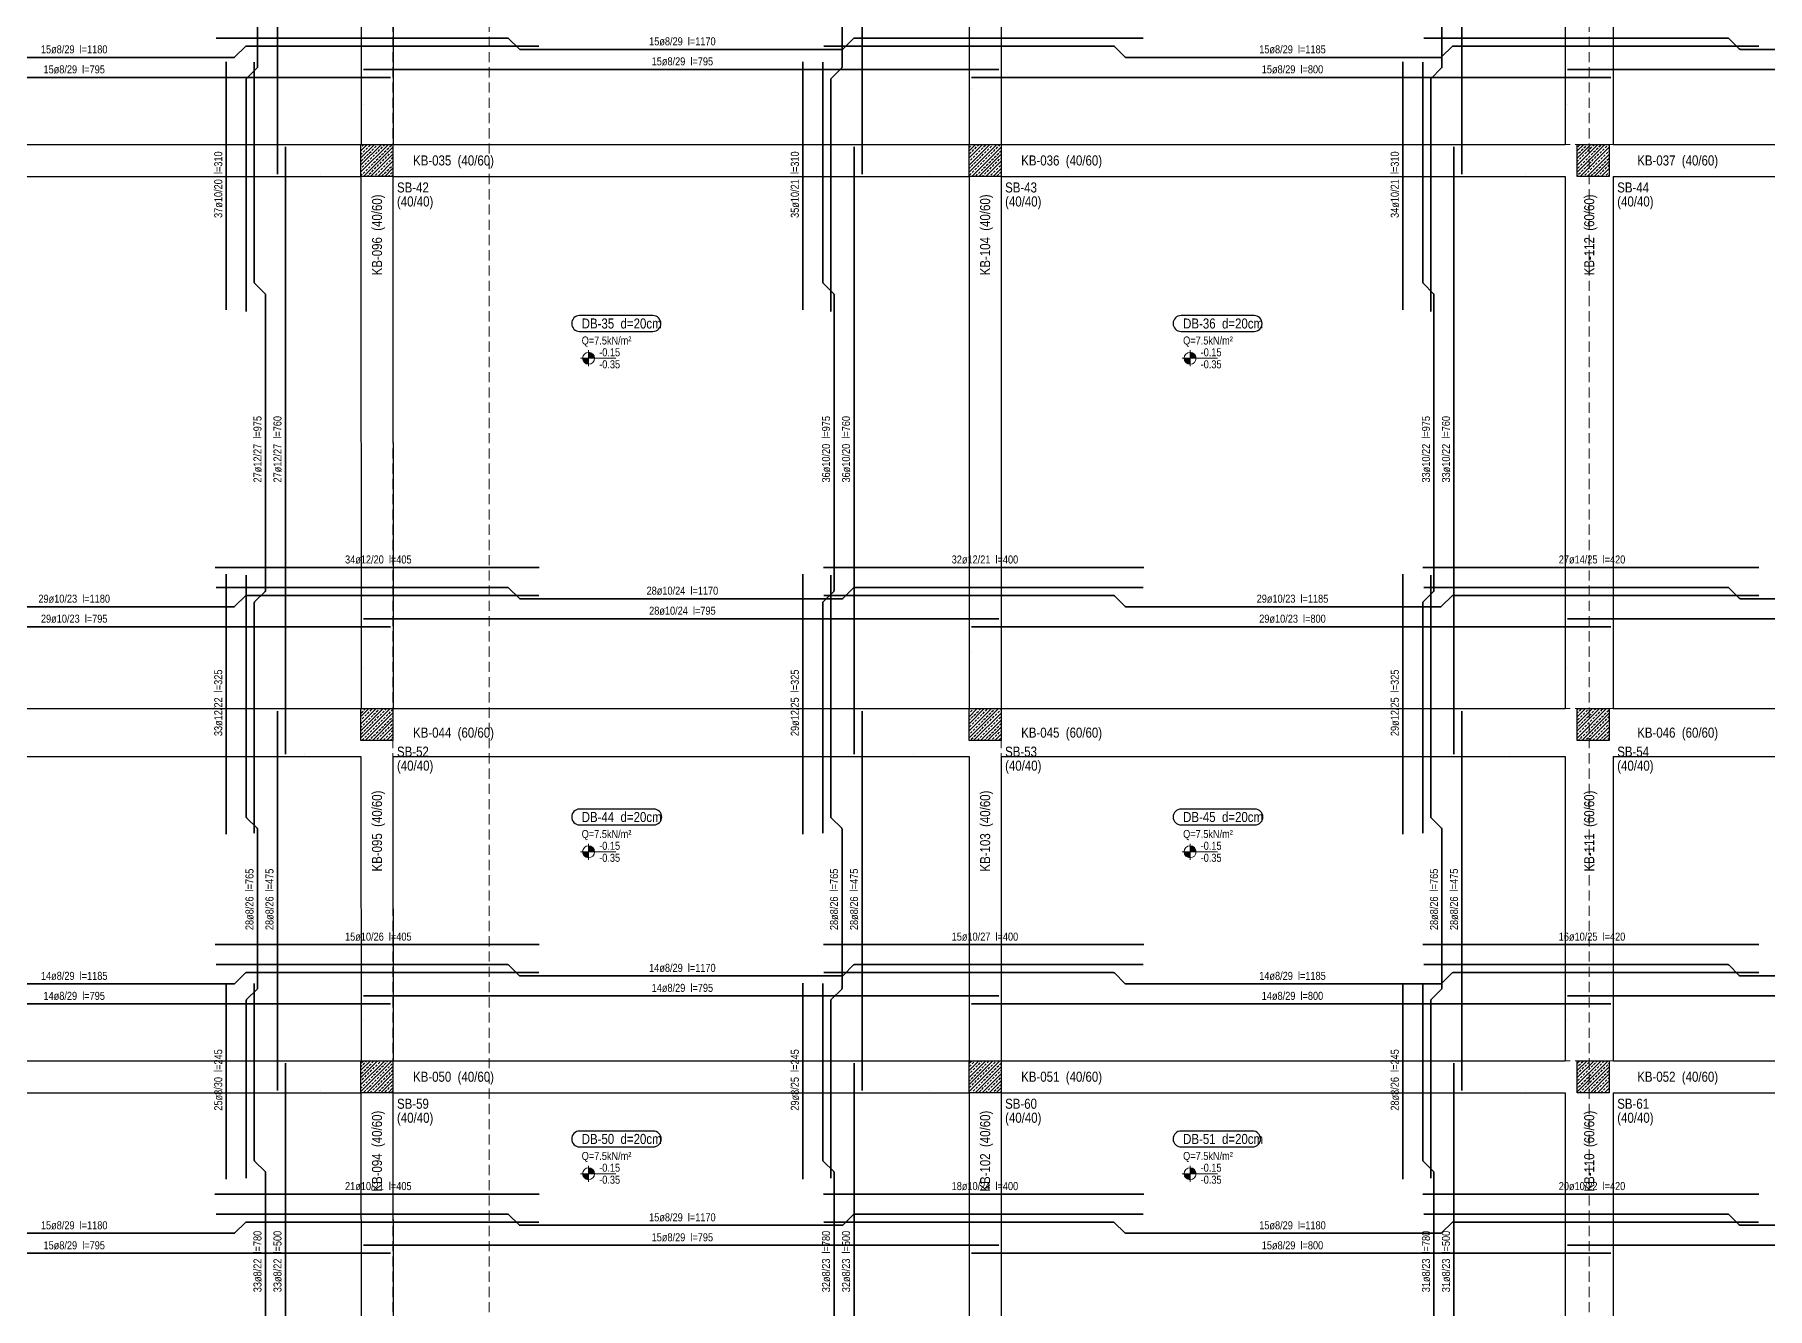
# Model space of a CAD drawing. Header units: millimetres. Extents: x 2275 to 9269, y 491 to 7321.
# Drawn here: x 4992 to 7158, y 2327 to 3919 of the extents above; entities that cross this region are included whole.
import ezdxf
from ezdxf.enums import TextEntityAlignment as Align

# ---------------------------------------------------------------- set-up
doc = ezdxf.new("R2010")
doc.units = ezdxf.units.MM
doc.linetypes.add('DASHED', pattern=[19.05, 12.7, -6.35])
for name, color, linetype, lineweight in [('AKS CIZGISI (BEYKENT)', 252, 'DASHED', 20), ('DONATI (BEYKENT)', 4, 'Continuous', 35), ('DONATI YAZISI (BEYKENT)', 3, 'Continuous', 20), ('DOSEME ISMI (BEYKENT)', 9, 'Continuous', 20), ('DOSEME PAFTA (BEYKENT)', 3, 'Continuous', 20), ('KIRIS (BEYKENT)', 2, 'Continuous', 30), ('KIRIS ISMI (BEYKENT)', 40, 'Continuous', 20), ('KOLON (BEYKENT)', 3, 'Continuous', 30), ('KOLON ISMI (BEYKENT)', 91, 'Continuous', 20), ('KOT CIZGI (BEYKENT)', 120, 'Continuous', 20), ('KOT YAZI (BEYKENT)', 7, 'Continuous', 20), ('LGP_SLAB', 6, 'Continuous', 30), ('TARAMA (BEYKENT)', 252, 'Continuous', 25), ('YAZI (BEYKENT)', 140, 'Continuous', 20)]:
    doc.layers.add(name, color=color, linetype=linetype, lineweight=lineweight)
doc.styles.add('DONATI YAZISI (BEYKENT)', font='')
doc.styles.add('KOT (BEYKENT)', font='')
doc.styles.add('stastyle', font='RomanSTA.ttf')
doc.styles.add('YAZI (BEYKENT)', font='')
doc.styles.get('DONATI YAZISI (BEYKENT)').set_extended_font_data('Bahnschrift Light Condensed')
doc.styles.get('KOT (BEYKENT)').set_extended_font_data('Bahnschrift Light Condensed')
doc.styles.get('YAZI (BEYKENT)').set_extended_font_data('Bahnschrift Light Condensed')
pattern_1 = [(45, (979.0016, 2596.1246), (-4.4194174, 4.4194174), []), (45, (983.421, 2596.1246), (-4.4194174, 4.4194174), [3.125, -1.5625])]

msp = doc.modelspace()

# ---------------------------------------------------------------- hatches: boundary and pattern name
at = {"layer": 'KOT CIZGI (BEYKENT)'}
h = msp.add_hatch(color=256, dxfattribs=at)
h.dxf.hatch_style = 1
h.paths.add_polyline_path([(5684.79, 3514.21), (5677.29, 3514.21, 0.4142136), (5684.79, 3506.71)])
h = msp.add_hatch(color=256, dxfattribs=at)
h.dxf.hatch_style = 1
h.paths.add_polyline_path([(5684.79, 3521.71), (5684.79, 3514.21), (5692.29, 3514.21, 0.4142136)])
h = msp.add_hatch(color=256, dxfattribs=at)
h.dxf.hatch_style = 1
h.paths.add_polyline_path([(6436.46, 3514.21), (6428.96, 3514.21, 0.4142136), (6436.46, 3506.71)])
h = msp.add_hatch(color=256, dxfattribs=at)
h.dxf.hatch_style = 1
h.paths.add_polyline_path([(6436.46, 3521.71), (6436.46, 3514.21), (6443.96, 3514.21, 0.4142136)])
h = msp.add_hatch(color=256, dxfattribs=at)
h.dxf.hatch_style = 1
h.paths.add_polyline_path([(5684.79, 2905.04), (5684.79, 2897.54), (5692.29, 2897.54, 0.4142136)])
h = msp.add_hatch(color=256, dxfattribs=at)
h.dxf.hatch_style = 1
h.paths.add_polyline_path([(6436.46, 2905.04), (6436.46, 2897.54), (6443.96, 2897.54, 0.4142136)])
h = msp.add_hatch(color=256, dxfattribs=at)
h.dxf.hatch_style = 1
h.paths.add_polyline_path([(5684.79, 2897.54), (5677.29, 2897.54, 0.4142136), (5684.79, 2890.04)])
h = msp.add_hatch(color=256, dxfattribs=at)
h.dxf.hatch_style = 1
h.paths.add_polyline_path([(6436.46, 2897.54), (6428.96, 2897.54, 0.4142136), (6436.46, 2890.04)])
h = msp.add_hatch(color=256, dxfattribs=at)
h.dxf.hatch_style = 1
h.paths.add_polyline_path([(5684.79, 2495.22), (5677.29, 2495.22, 0.4142136), (5684.79, 2487.72)])
h = msp.add_hatch(color=256, dxfattribs=at)
h.dxf.hatch_style = 1
h.paths.add_polyline_path([(5684.79, 2502.72), (5684.79, 2495.22), (5692.29, 2495.22, 0.4142136)])
h = msp.add_hatch(color=256, dxfattribs=at)
h.dxf.hatch_style = 1
h.paths.add_polyline_path([(6436.46, 2495.22), (6428.96, 2495.22, 0.4142136), (6436.46, 2487.72)])
h = msp.add_hatch(color=256, dxfattribs=at)
h.dxf.hatch_style = 1
h.paths.add_polyline_path([(6436.46, 2502.72), (6436.46, 2495.22), (6443.96, 2495.22, 0.4142136)])
at = {"layer": 'TARAMA (BEYKENT)'}
h = msp.add_hatch(dxfattribs=at)
h.set_pattern_fill('ANSI33', color=256, style=0, pattern_type=0)
h.set_pattern_definition(pattern_1)
h.paths.add_polyline_path([(5400.26, 3781.42), (5440.26, 3781.42), (5440.26, 3741.42), (5400.26, 3741.42)], flags=0)
h = msp.add_hatch(dxfattribs=at)
h.set_pattern_fill('ANSI33', color=256, style=0, pattern_type=0)
h.set_pattern_definition(pattern_1)
h.paths.add_polyline_path([(6160.26, 3781.42), (6200.26, 3781.42), (6200.26, 3741.42), (6160.26, 3741.42)], flags=0)
h = msp.add_hatch(dxfattribs=at)
h.set_pattern_fill('ANSI33', color=256, style=0, pattern_type=0)
h.set_pattern_definition(pattern_1)
h.paths.add_polyline_path([(6920.26, 3781.42), (6960.26, 3781.42), (6960.26, 3741.42), (6920.26, 3741.42)], flags=0)
h = msp.add_hatch(dxfattribs=at)
h.set_pattern_fill('ANSI33', color=256, style=0, pattern_type=0)
h.set_pattern_definition(pattern_1)
h.paths.add_polyline_path([(5400.26, 3076.42), (5440.26, 3076.42), (5440.26, 3036.42), (5400.26, 3036.42)], flags=0)
h = msp.add_hatch(dxfattribs=at)
h.set_pattern_fill('ANSI33', color=256, style=0, pattern_type=0)
h.set_pattern_definition(pattern_1)
h.paths.add_polyline_path([(6160.26, 3076.42), (6200.26, 3076.42), (6200.26, 3036.42), (6160.26, 3036.42)], flags=0)
h = msp.add_hatch(dxfattribs=at)
h.set_pattern_fill('ANSI33', color=256, style=0, pattern_type=0)
h.set_pattern_definition(pattern_1)
h.paths.add_polyline_path([(6920.26, 3076.42), (6960.26, 3076.42), (6960.26, 3036.42), (6920.26, 3036.42)], flags=0)
h = msp.add_hatch(dxfattribs=at)
h.set_pattern_fill('ANSI33', color=256, style=0, pattern_type=0)
h.set_pattern_definition(pattern_1)
h.paths.add_polyline_path([(5400.26, 2636.42), (5440.26, 2636.42), (5440.26, 2596.42), (5400.26, 2596.42)], flags=0)
h = msp.add_hatch(dxfattribs=at)
h.set_pattern_fill('ANSI33', color=256, style=0, pattern_type=0)
h.set_pattern_definition(pattern_1)
h.paths.add_polyline_path([(6160.26, 2636.42), (6200.26, 2636.42), (6200.26, 2596.42), (6160.26, 2596.42)], flags=0)
h = msp.add_hatch(dxfattribs=at)
h.set_pattern_fill('ANSI33', color=256, style=0, pattern_type=0)
h.set_pattern_definition(pattern_1)
h.paths.add_polyline_path([(6920.26, 2636.42), (6960.26, 2636.42), (6960.26, 2596.42), (6920.26, 2596.42)], flags=0)

# ---------------------------------------------------------------- linework, layer by layer
at = {"layer": 'AKS CIZGISI (BEYKENT)'}
for p, q in [((5440.26, 531.42), (5440.26, 7086.42)), ((5560.26, 531.42), (5560.26, 7086.42)), ((6200.26, 531.42), (6200.26, 7086.42)), ((6935.26, 531.42), (6935.26, 7086.42)), ((2555.26, 3781.42), (9225.26, 3781.42)), ((2555.26, 3076.42), (9225.26, 3076.42)), ((2555.26, 2636.42), (9225.26, 2636.42))]:
    msp.add_line(p, q, dxfattribs=at)
at = {"layer": 'DONATI (BEYKENT)'}
for points in [[(5256.88, 3572.85), (5256.88, 3862.8, -0.1989124), (5257.32, 3863.86), (5270.44, 3876.98, 0.1989124), (5270.88, 3878.04), (5270.88, 4094.8, 0.1989124), (5270.44, 4095.86), (5257.32, 4108.98, -0.1989124), (5256.88, 4110.04), (5256.88, 4336.25)], [(5987.44, 3572.85), (5987.44, 3862.8, -0.1989124), (5987.88, 3863.86), (6001, 3876.98, 0.1989124), (6001.44, 3878.04), (6001.44, 4094.8, 0.1989124), (6001, 4095.86), (5987.88, 4108.98, -0.1989124), (5987.44, 4110.04), (5987.44, 4336.25)], [(6737.22, 3572.85), (6737.22, 3862.8, -0.1989124), (6737.66, 3863.86), (6750.78, 3876.98, 0.1989124), (6751.22, 3878.04), (6751.22, 4094.8, 0.1989124), (6750.78, 4095.86), (6737.66, 4108.98, -0.1989124), (6737.22, 4110.04), (6737.22, 4336.25)], [(4454.19, 3904.26), (4823.6, 3904.26, -0.1989124), (4824.66, 3903.82), (4837.78, 3890.7, 0.1989124), (4838.84, 3890.26), (5241.69, 3890.26, 0.1989124), (5242.75, 3890.7), (5255.87, 3903.82, -0.1989124), (5256.93, 3904.26), (5622.59, 3904.26)], [(5219.24, 3914.26), (5583.72, 3914.26, -0.1989124), (5584.78, 3913.82), (5597.9, 3900.7, 0.1989124), (5598.96, 3900.26), (6001.72, 3900.26, 0.1989124), (6002.78, 3900.7), (6015.9, 3913.82, -0.1989124), (6016.96, 3914.26), (6377.64, 3914.26)], [(5978.61, 3904.26), (6340.7, 3904.26, -0.1989124), (6341.77, 3903.82), (6354.89, 3890.7, 0.1989124), (6355.95, 3890.26), (6749.66, 3890.26, 0.1989124), (6750.72, 3890.7), (6763.84, 3903.82, -0.1989124), (6764.9, 3904.26), (7147.02, 3904.26)], [(6728.62, 3914.26), (7108.66, 3914.26, -0.1989124), (7109.72, 3913.82), (7122.84, 3900.7, 0.1989124), (7123.9, 3900.26), (7526.7, 3900.26, 0.1989124), (7527.77, 3900.7), (7540.89, 3913.82, -0.1989124), (7541.95, 3914.26), (7847.01, 3914.26)], [(5266.88, 2920.97), (5266.88, 3208.8, -0.1989124), (5267.32, 3209.86), (5280.44, 3222.98, 0.1989124), (5280.88, 3224.04), (5280.88, 3593.8, 0.1989124), (5280.44, 3594.86), (5267.32, 3607.98, -0.1989124), (5266.88, 3609.04), (5266.88, 3884.37)], [(5977.44, 2920.97), (5977.44, 3208.8, -0.1989124), (5977.88, 3209.86), (5991, 3222.98, 0.1989124), (5991.44, 3224.04), (5991.44, 3593.8, 0.1989124), (5991, 3594.86), (5977.88, 3607.98, -0.1989124), (5977.44, 3609.04), (5977.44, 3884.37)], [(6727.22, 2920.97), (6727.22, 3208.8, -0.1989124), (6727.66, 3209.86), (6740.78, 3222.98, 0.1989124), (6741.22, 3224.04), (6741.22, 3593.8, 0.1989124), (6740.78, 3594.86), (6727.66, 3607.98, -0.1989124), (6727.22, 3609.04), (6727.22, 3884.37)], [(5219.24, 3227.8), (5583.73, 3227.8, -0.1989124), (5584.79, 3227.36), (5597.91, 3214.24, 0.1989124), (5598.97, 3213.8), (6001.73, 3213.8, 0.1989124), (6002.79, 3214.24), (6015.91, 3227.36, -0.1989124), (6016.97, 3227.8), (6377.64, 3227.8)], [(5256.88, 2489.72), (5256.88, 2711.8, -0.1989124), (5257.32, 2712.86), (5270.44, 2725.98, 0.1989124), (5270.88, 2727.04), (5270.88, 2925.8, 0.1989124), (5270.44, 2926.86), (5257.32, 2939.98, -0.1989124), (5256.88, 2941.04), (5256.88, 3243.12)], [(5987.44, 2489.72), (5987.44, 2711.8, -0.1989124), (5987.88, 2712.86), (6001, 2725.98, 0.1989124), (6001.44, 2727.04), (6001.44, 2925.8, 0.1989124), (6001, 2926.86), (5987.88, 2939.98, -0.1989124), (5987.44, 2941.04), (5987.44, 3243.12)], [(6728.62, 3227.8), (7108.66, 3227.8, -0.1989124), (7109.72, 3227.36), (7122.84, 3214.24, 0.1989124), (7123.9, 3213.8), (7526.71, 3213.8, 0.1989124), (7527.77, 3214.24), (7540.89, 3227.36, -0.1989124), (7541.95, 3227.8), (7847.01, 3227.8)], [(6737.22, 2489.72), (6737.22, 2711.8, -0.1989124), (6737.66, 2712.86), (6750.78, 2725.98, 0.1989124), (6751.22, 2727.04), (6751.22, 2925.8, 0.1989124), (6750.78, 2926.86), (6737.66, 2939.98, -0.1989124), (6737.22, 2941.04), (6737.22, 3243.12)], [(4454.19, 3217.8), (4823.59, 3217.8, -0.1989124), (4824.65, 3217.36), (4837.78, 3204.24, 0.1989124), (4838.84, 3203.8), (5241.69, 3203.8, 0.1989124), (5242.75, 3204.24), (5255.88, 3217.36, -0.1989124), (5256.94, 3217.8), (5622.6, 3217.8)], [(5978.61, 3217.8), (6340.71, 3217.8, -0.1989124), (6341.77, 3217.36), (6354.89, 3204.24, 0.1989124), (6355.95, 3203.8), (6749.66, 3203.8, 0.1989124), (6750.72, 3204.24), (6763.84, 3217.36, -0.1989124), (6764.9, 3217.8), (7147.02, 3217.8)], [(5219.24, 2756.5), (5583.72, 2756.5, -0.1989124), (5584.78, 2756.06), (5597.9, 2742.94, 0.1989124), (5598.96, 2742.5), (6001.72, 2742.5, 0.1989124), (6002.78, 2742.94), (6015.9, 2756.06, -0.1989124), (6016.96, 2756.5), (6377.64, 2756.5)], [(6728.62, 2756.5), (7108.66, 2756.5, -0.1989124), (7109.72, 2756.06), (7122.84, 2742.94, 0.1989124), (7123.9, 2742.5), (7526.71, 2742.5, 0.1989124), (7527.77, 2742.94), (7540.89, 2756.06, -0.1989124), (7541.95, 2756.5), (7847.01, 2756.5)], [(4454.2, 2746.5), (4823.59, 2746.5, -0.1989124), (4824.65, 2746.06), (4837.77, 2732.94, 0.1989124), (4838.84, 2732.5), (5241.69, 2732.5, 0.1989124), (5242.75, 2732.94), (5255.87, 2746.06, -0.1989124), (5256.93, 2746.5), (5622.6, 2746.5)], [(5266.88, 1964.72), (5266.88, 2255.8, -0.1989124), (5267.32, 2256.86), (5280.44, 2269.98, 0.1989124), (5280.88, 2271.04), (5280.88, 2496.8, 0.1989124), (5280.44, 2497.86), (5267.32, 2510.98, -0.1989124), (5266.88, 2512.04), (5266.88, 2733.12)], [(5977.44, 1964.72), (5977.44, 2255.8, -0.1989124), (5977.88, 2256.86), (5991, 2269.98, 0.1989124), (5991.44, 2271.04), (5991.44, 2496.8, 0.1989124), (5991, 2497.86), (5977.88, 2510.98, -0.1989124), (5977.44, 2512.04), (5977.44, 2733.12)], [(5978.61, 2746.5), (6340.71, 2746.5, -0.1989124), (6341.77, 2746.06), (6354.89, 2732.94, 0.1989124), (6355.95, 2732.5), (6749.66, 2732.5, 0.1989124), (6750.72, 2732.94), (6763.84, 2746.06, -0.1989124), (6764.9, 2746.5), (7147.02, 2746.5)], [(6727.22, 1964.72), (6727.22, 2255.8, -0.1989124), (6727.66, 2256.86), (6740.78, 2269.98, 0.1989124), (6741.22, 2271.04), (6741.22, 2496.8, 0.1989124), (6740.78, 2497.86), (6727.66, 2510.98, -0.1989124), (6727.22, 2512.04), (6727.22, 2733.12)], [(4454.2, 2434.78), (4823.65, 2434.78, -0.1989124), (4824.71, 2434.34), (4837.83, 2421.22, 0.1989124), (4838.89, 2420.78), (5241.68, 2420.78, 0.1989124), (5242.74, 2421.22), (5255.86, 2434.34, -0.1989124), (5256.92, 2434.78), (5622.6, 2434.78)], [(5219.22, 2444.78), (5583.69, 2444.78, -0.1989124), (5584.75, 2444.34), (5597.87, 2431.22, 0.1989124), (5598.93, 2430.78), (6001.69, 2430.78, 0.1989124), (6002.75, 2431.22), (6015.87, 2444.34, -0.1989124), (6016.93, 2444.78), (6377.62, 2444.78)], [(5978.59, 2434.78), (6340.68, 2434.78, -0.1989124), (6341.74, 2434.34), (6354.86, 2421.22, 0.1989124), (6355.92, 2420.78), (6749.65, 2420.78, 0.1989124), (6750.71, 2421.22), (6763.83, 2434.34, -0.1989124), (6764.89, 2434.78), (7147, 2434.78)], [(6728.6, 2444.78), (7108.65, 2444.78, -0.1989124), (7109.71, 2444.34), (7122.83, 2431.22, 0.1989124), (7123.89, 2430.78), (7526.68, 2430.78, 0.1989124), (7527.74, 2431.22), (7540.86, 2444.34, -0.1989124), (7541.92, 2444.78), (7846.99, 2444.78)]]:
    msp.add_lwpolyline(points, format="xyb", dxfattribs=at)
for points in [[(5295.88, 3744.42), (5295.88, 4228.42)], [(6026.44, 3744.42), (6026.44, 4228.42)], [(6776.22, 3744.42), (6776.22, 4228.42)], [(5231.88, 3574.55), (5231.88, 3884.55)], [(5952.44, 3574.55), (5952.44, 3884.55)], [(6702.22, 3574.55), (6702.22, 3884.55)], [(4643.16, 3865.26), (5437.34, 3865.26)], [(5403.34, 3875.26), (6197.34, 3875.26)], [(6163.34, 3865.26), (6962.26, 3865.26)], [(6908.26, 3875.26), (7722.34, 3875.26)], [(5305.88, 3019.42), (5305.88, 3778.42)], [(6016.44, 3019.42), (6016.44, 3778.42)], [(6766.22, 3019.42), (6766.22, 3778.42)], [(5217.83, 3252.8), (5622.83, 3252.8)], [(5978.46, 3252.8), (6378.46, 3252.8)], [(6727.16, 3252.8), (7147.16, 3252.8)], [(5231.88, 2919.55), (5231.88, 3244.55)], [(5952.44, 2919.55), (5952.44, 3244.55)], [(6702.22, 2919.55), (6702.22, 3244.55)], [(5403.35, 3188.8), (6197.35, 3188.8)], [(6908.26, 3188.8), (7722.35, 3188.8)], [(4643.16, 3178.8), (5437.35, 3178.8)], [(6163.35, 3178.8), (6962.26, 3178.8)], [(5295.88, 2599.42), (5295.88, 3073.42)], [(6026.44, 2599.42), (6026.44, 3073.42)], [(6776.22, 2599.42), (6776.22, 3073.42)], [(5217.82, 2781.5), (5622.82, 2781.5)], [(5978.46, 2781.5), (6378.46, 2781.5)], [(6727.16, 2781.5), (7147.16, 2781.5)], [(5231.88, 2488.3), (5231.88, 2733.3)], [(5952.44, 2488.3), (5952.44, 2733.3)], [(6702.22, 2488.3), (6702.22, 2733.3)], [(4643.18, 2707.5), (5437.34, 2707.5)], [(5403.34, 2717.5), (6197.34, 2717.5)], [(6163.34, 2707.5), (6962.26, 2707.5)], [(6908.26, 2717.5), (7722.34, 2717.5)], [(5305.88, 2134.42), (5305.88, 2633.42)], [(6016.44, 2134.42), (6016.44, 2633.42)], [(6766.22, 2134.42), (6766.22, 2633.42)], [(5217.8, 2469.78), (5622.8, 2469.78)], [(5978.43, 2469.78), (6378.43, 2469.78)], [(6727.15, 2469.78), (7147.15, 2469.78)], [(5403.31, 2405.78), (6197.31, 2405.78)], [(6908.26, 2405.78), (7722.31, 2405.78)], [(4643.24, 2395.78), (5437.31, 2395.78)], [(6163.31, 2395.78), (6962.26, 2395.78)]]:
    msp.add_lwpolyline(points, dxfattribs=at)
at = {"layer": 'DOSEME PAFTA (BEYKENT)', "lineweight": -3}
for points in [[(5673.46, 3547.77), (5765.2, 3547.77, 1), (5765.2, 3567.55), (5673.46, 3567.55, 1)], [(6425.12, 3547.77), (6516.49, 3547.77, 1), (6516.49, 3567.55), (6425.12, 3567.55, 1)], [(5673.46, 2931.1), (5766.25, 2931.1, 1), (5766.25, 2950.88), (5673.46, 2950.88, 1)], [(6425.12, 2931.1), (6517.48, 2931.1, 1), (6517.48, 2950.88), (6425.12, 2950.88, 1)], [(5673.46, 2528.77), (5765.52, 2528.77, 1), (5765.52, 2548.56), (5673.46, 2548.56, 1)], [(6425.12, 2528.77), (6514.61, 2528.77, 1), (6514.61, 2548.56), (6425.12, 2548.56, 1)]]:
    msp.add_lwpolyline(points, format="xyb", close=True, dxfattribs=at)
at = {"layer": 'KIRIS (BEYKENT)'}
for p, q in [((5400.26, 4191.42), (5400.36, 3781.52)), ((5440.26, 4191.42), (5440.36, 3781.52)), ((6160.26, 4191.42), (6160.36, 3781.52)), ((6200.26, 4191.42), (6200.36, 3781.52)), ((6905.26, 4191.42), (6905.26, 3781.42)), ((6965.26, 4191.42), (6965.26, 3781.42)), ((4680.16, 3781.42), (5400.36, 3781.42)), ((5440.36, 3781.42), (6160.36, 3781.42)), ((6200.36, 3781.42), (6905.26, 3781.42)), ((6965.26, 3781.42), (7685.36, 3781.42)), ((4680.26, 3741.42), (5400.26, 3741.42)), ((5400.26, 3741.42), (5400.36, 3076.52)), ((5440.26, 3741.42), (5440.36, 3076.52)), ((5440.36, 3741.42), (6160.26, 3741.42)), ((6160.26, 3741.42), (6160.36, 3076.52)), ((6200.26, 3741.42), (6200.36, 3076.52)), ((6200.36, 3741.42), (6905.26, 3741.42)), ((6905.26, 3741.42), (6905.26, 3076.42)), ((6965.26, 3741.42), (7685.26, 3741.42)), ((6965.26, 3741.42), (6965.26, 3076.42)), ((4680.16, 3076.42), (5400.36, 3076.42)), ((5440.36, 3076.42), (6160.36, 3076.42)), ((6200.36, 3076.42), (6905.26, 3076.42)), ((6965.26, 3076.42), (7685.36, 3076.42)), ((4680.26, 3016.42), (5400.26, 3016.42)), ((5400.26, 3016.42), (5400.36, 2636.52)), ((5440.26, 3016.42), (6160.26, 3016.42)), ((5440.26, 3016.42), (5440.36, 2636.52)), ((6160.26, 3016.42), (6160.36, 2636.52)), ((6200.26, 3016.42), (6905.26, 3016.42)), ((6200.26, 3016.42), (6200.36, 2636.52)), ((6905.26, 3016.42), (6905.26, 2636.42)), ((6965.26, 3016.42), (7685.26, 3016.42)), ((6965.26, 3016.42), (6965.26, 2636.42)), ((4680.16, 2636.42), (5400.36, 2636.42)), ((5440.36, 2636.42), (6160.36, 2636.42)), ((6200.36, 2636.42), (6905.26, 2636.42)), ((6965.26, 2636.42), (7685.36, 2636.42)), ((4680.16, 2596.42), (5400.26, 2596.42)), ((5400.26, 2596.42), (5400.36, 2171.52)), ((5440.26, 2596.42), (5440.36, 2171.52)), ((5440.36, 2596.42), (6160.26, 2596.42)), ((6160.26, 2596.42), (6160.36, 2171.52)), ((6200.26, 2596.42), (6200.36, 2171.52)), ((6200.36, 2596.42), (6905.26, 2596.42)), ((6905.26, 2596.42), (6905.26, 2171.42)), ((6965.26, 2596.42), (7685.26, 2596.42)), ((6965.26, 2596.42), (6965.26, 2171.42))]:
    msp.add_line(p, q, dxfattribs=at)
at = {"layer": 'KOLON (BEYKENT)'}
for points in [[(5400.26, 3781.42), (5440.26, 3781.42), (5440.26, 3741.42), (5400.26, 3741.42)], [(6160.26, 3781.42), (6200.26, 3781.42), (6200.26, 3741.42), (6160.26, 3741.42)], [(6920.26, 3781.42), (6960.26, 3781.42), (6960.26, 3741.42), (6920.26, 3741.42)], [(5400.26, 3076.42), (5440.26, 3076.42), (5440.26, 3036.42), (5400.26, 3036.42)], [(6160.26, 3076.42), (6200.26, 3076.42), (6200.26, 3036.42), (6160.26, 3036.42)], [(6920.26, 3076.42), (6960.26, 3076.42), (6960.26, 3036.42), (6920.26, 3036.42)], [(5400.26, 2636.42), (5440.26, 2636.42), (5440.26, 2596.42), (5400.26, 2596.42)], [(6160.26, 2636.42), (6200.26, 2636.42), (6200.26, 2596.42), (6160.26, 2596.42)], [(6920.26, 2636.42), (6960.26, 2636.42), (6960.26, 2596.42), (6920.26, 2596.42)]]:
    msp.add_lwpolyline(points, close=True, dxfattribs=at)
at = {"layer": 'KOT CIZGI (BEYKENT)'}
for p, q in [((5674.79, 3514.21), (5718.82, 3514.21)), ((5684.79, 3524.21), (5684.79, 3504.21)), ((6426.46, 3514.21), (6470.49, 3514.21)), ((6436.46, 3524.21), (6436.46, 3504.21)), ((5684.79, 2907.54), (5684.79, 2887.54)), ((6436.46, 2907.54), (6436.46, 2887.54)), ((5674.79, 2897.54), (5718.82, 2897.54)), ((6426.46, 2897.54), (6470.49, 2897.54)), ((5674.79, 2495.22), (5718.82, 2495.22)), ((5684.79, 2505.22), (5684.79, 2485.22)), ((6426.46, 2495.22), (6470.49, 2495.22)), ((6436.46, 2505.22), (6436.46, 2485.22))]:
    msp.add_line(p, q, dxfattribs=at)
for centre in [(5684.79, 3514.21), (6436.46, 3514.21), (5684.79, 2897.54), (6436.46, 2897.54), (5684.79, 2495.22), (6436.46, 2495.22)]:
    msp.add_circle(centre, 7.5, dxfattribs=at)

# ---------------------------------------------------------------- texts
at = {"layer": 'DONATI YAZISI (BEYKENT)', "style": 'DONATI YAZISI (BEYKENT)'}
for s, p in [(' 15ø8/29  l=1180', (5040.25, 3900.26)), (' 15ø8/29  l=1170', (5800.34, 3910.26)), (' 15ø8/29  l=1185', (6562.8, 3900.26)), (' 15ø8/29  l=795', (5040.25, 3875.26)), (' 15ø8/29  l=795', (5800.34, 3885.26)), (' 15ø8/29  l=800', (6562.8, 3875.26)), (' 34ø12/20  l=405', (5420.33, 3262.8)), (' 32ø12/21  l=400', (6178.46, 3262.8)), (' 27ø14/25  l=420', (6937.16, 3262.8)), (' 28ø10/24  l=1170', (5800.35, 3223.8)), (' 29ø10/23  l=1180', (5040.26, 3213.8)), (' 29ø10/23  l=1185', (6562.81, 3213.8)), (' 29ø10/23  l=795', (5040.26, 3188.8)), (' 28ø10/24  l=795', (5800.35, 3198.8)), (' 29ø10/23  l=800', (6562.81, 3188.8)), (' 15ø10/26  l=405', (5420.32, 2791.5)), (' 15ø10/27  l=400', (6178.46, 2791.5)), (' 16ø10/25  l=420', (6937.16, 2791.5)), (' 14ø8/29  l=1170', (5800.34, 2752.5)), (' 14ø8/29  l=1185', (5040.26, 2742.5)), (' 14ø8/29  l=795', (5800.34, 2727.5)), (' 14ø8/29  l=1185', (6562.8, 2742.5)), (' 14ø8/29  l=795', (5040.26, 2717.5)), (' 14ø8/29  l=800', (6562.8, 2717.5)), (' 21ø10/21  l=405', (5420.3, 2479.78)), (' 18ø10/24  l=400', (6178.43, 2479.78)), (' 20ø10/22  l=420', (6937.15, 2479.78)), (' 15ø8/29  l=1180', (5040.27, 2430.78)), (' 15ø8/29  l=1170', (5800.31, 2440.78)), (' 15ø8/29  l=1180', (6562.79, 2430.78)), (' 15ø8/29  l=795', (5040.27, 2405.78)), (' 15ø8/29  l=795', (5800.31, 2415.78)), (' 15ø8/29  l=800', (6562.79, 2405.78))]:
    msp.add_text(s, height=10, dxfattribs=at).set_placement(p, align=Align.MIDDLE_CENTER)
for s, p in [(' 37ø10/20  l=310', (5221.88, 3729.55)), (' 35ø10/21  l=310', (5942.44, 3729.55)), (' 34ø10/21  l=310', (6692.22, 3729.55)), (' 27ø12/27  l=975', (5270.88, 3398.92)), (' 27ø12/27  l=760', (5295.88, 3398.92)), (' 36ø10/20  l=975', (5981.44, 3398.92)), (' 36ø10/20  l=760', (6006.44, 3398.92)), (' 33ø10/22  l=975', (6731.22, 3398.92)), (' 33ø10/22  l=760', (6756.22, 3398.92)), (' 33ø12/22  l=325', (5221.88, 3082.05)), (' 29ø12/25  l=325', (5942.44, 3082.05)), (' 29ø12/25  l=325', (6692.22, 3082.05)), (' 28ø8/26  l=765', (5260.88, 2836.42)), (' 28ø8/26  l=475', (5285.88, 2836.42)), (' 28ø8/26  l=765', (5991.44, 2836.42)), (' 28ø8/26  l=475', (6016.44, 2836.42)), (' 28ø8/26  l=765', (6741.22, 2836.42)), (' 28ø8/26  l=475', (6766.22, 2836.42)), (' 25ø8/30  l=245', (5221.88, 2610.8)), (' 29ø8/25  l=245', (5942.44, 2610.8)), (' 28ø8/26  l=245', (6692.22, 2610.8)), (' 33ø8/22  l=780', (5270.88, 2383.92)), (' 33ø8/22  l=500', (5295.88, 2383.92)), (' 32ø8/23  l=780', (5981.44, 2383.92)), (' 32ø8/23  l=500', (6006.44, 2383.92)), (' 31ø8/23  l=780', (6731.22, 2383.92)), (' 31ø8/23  l=500', (6756.22, 2383.92))]:
    msp.add_text(s, height=10, rotation=90, dxfattribs=at).set_placement(p, align=Align.MIDDLE_CENTER)
at = {"layer": 'DOSEME ISMI (BEYKENT)', "style": 'YAZI (BEYKENT)'}
for s, p in [('DB-35  d=20cm', (5676.1, 3551.42)), ('DB-36  d=20cm', (6427.76, 3551.42)), ('DB-44  d=20cm', (5676.1, 2934.75)), ('DB-45  d=20cm', (6427.76, 2934.75)), ('DB-50  d=20cm', (5676.1, 2532.43)), ('DB-51  d=20cm', (6427.76, 2532.43))]:
    msp.add_text(s, height=12.5, dxfattribs=at).set_placement(p)
at = {"layer": 'KIRIS ISMI (BEYKENT)', "style": 'YAZI (BEYKENT)'}
for s, p in [('KB-035  (40/60)', (5465.36, 3755.17)), ('KB-036  (40/60)', (6225.36, 3755.17)), ('KB-037  (40/60)', (6995.26, 3755.17)), ('KB-044  (60/60)', (5465.36, 3040.17)), ('KB-045  (60/60)', (6225.36, 3040.17)), ('KB-046  (60/60)', (6995.26, 3040.17)), ('KB-050  (40/60)', (5465.36, 2610.17)), ('KB-051  (40/60)', (6225.36, 2610.17)), ('KB-052  (40/60)', (6995.26, 2610.17))]:
    msp.add_text(s, height=12.5, dxfattribs=at).set_placement(p)
for s, p in [('KB-096  (40/60)', (5426.52, 3617.8)), ('KB-104  (40/60)', (6186.52, 3617.88)), ('KB-112  (60/60)', (6941.52, 3617.84)), ('KB-095  (40/60)', (5426.52, 2872.91)), ('KB-103  (40/60)', (6186.52, 2872.87)), ('KB-111  (60/60)', (6941.52, 2872.88)), ('KB-094  (40/60)', (5426.52, 2472.85)), ('KB-102  (40/60)', (6186.52, 2472.87)), ('KB-110  (60/60)', (6941.52, 2472.85))]:
    msp.add_text(s, height=12.5, rotation=90, dxfattribs=at).set_placement(p)
at = {"layer": 'KOLON ISMI (BEYKENT)', "style": 'YAZI (BEYKENT)'}
for s, p in [('SB-42', (5445.27, 3721.42)), ('SB-43', (6205.27, 3721.42)), ('SB-44', (6970.26, 3721.42)), ('(40/40)', (5445.27, 3703.92)), ('(40/40)', (6205.27, 3703.92)), ('(40/40)', (6970.26, 3703.92)), ('SB-52', (5445.26, 3016.42)), ('(40/40)', (5445.26, 2998.92)), ('SB-53', (6205.26, 3016.42)), ('(40/40)', (6205.26, 2998.92)), ('SB-54', (6970.26, 3016.42)), ('(40/40)', (6970.26, 2998.92)), ('SB-59', (5445.27, 2576.42)), ('SB-60', (6205.27, 2576.42)), ('SB-61', (6970.26, 2576.42)), ('(40/40)', (5445.27, 2558.92)), ('(40/40)', (6205.27, 2558.92)), ('(40/40)', (6970.26, 2558.92))]:
    msp.add_text(s, height=12.5, dxfattribs=at).set_placement(p)
at = {"layer": 'KOT YAZI (BEYKENT)', "style": 'KOT (BEYKENT)'}
for s, p in [(' -0.15', (5694.79, 3516.71)), (' -0.35', (5694.79, 3501.71)), (' -0.15', (6446.46, 3516.71)), (' -0.35', (6446.46, 3501.71)), (' -0.15', (5694.79, 2900.04)), (' -0.15', (6446.46, 2900.04)), (' -0.35', (5694.79, 2885.04)), (' -0.35', (6446.46, 2885.04)), (' -0.15', (5694.79, 2497.72)), (' -0.35', (5694.79, 2482.72)), (' -0.15', (6446.46, 2497.72)), (' -0.35', (6446.46, 2482.72))]:
    msp.add_text(s, height=10, dxfattribs=at).set_placement(p)
at = {"layer": 'LGP_SLAB', "style": 'stastyle'}
for s, p in [('& 1-.2- 1- 7.600001- 7.900004', (6163.26, 3851.42)), ('& 1-.2- 1- 8- 7.349996', (5403.26, 3831.42)), ('& 1-.2- 1- 7.349996- 5.25', (6908.26, 3831.42)), ('& 1-.2- 1- 7.049999- 4.5', (5350.26, 3744.42)), ('& 1-.2- 1- 7.05- 4.5', (6110.26, 3744.42)), ('& 1-.2- 1- 7.05- 4.499999', (6855.26, 3744.42)), ('& 1-.2- 1- 7.600001- 7.900002', (6163.26, 3146.42)), ('& 1-.2- 1- 8- 7.349999', (5403.26, 3126.42)), ('& 1-.2- 1- 7.349999- 5.249998', (6908.26, 3126.42)), ('& 1-.2- 1- 4.400002- 4.5', (5330.26, 3019.41)), ('& 1-.2- 1- 4.400002- 4.5', (6090.26, 3019.41)), ('& 1-.2- 1- 4.400001- 4.499999', (6835.26, 3019.41)), ('& 1-.2- 1- 8- 7.349997', (5403.26, 2686.42)), ('& 1-.2- 1- 7.600001- 7.900003', (6163.26, 2706.42)), ('& 1-.2- 1- 7.349997- 5.25', (6908.26, 2686.42)), ('& 1-.2- 1- 4.650002- 7.049999', (5350.26, 2599.42)), ('& 1-.2- 1- 4.650002- 7.05', (6110.26, 2599.42)), ('& 1-.2- 1- 4.650002- 7.05', (6855.26, 2599.42))]:
    msp.add_text(s, height=0.0005, dxfattribs=at).set_placement(p)
at = {"layer": 'YAZI (BEYKENT)', "style": 'YAZI (BEYKENT)'}
for p in [(5676.1, 3531.42), (6427.76, 3531.42), (5676.1, 2914.75), (6427.76, 2914.75), (5676.1, 2512.43), (6427.76, 2512.43)]:
    msp.add_text('Q=7.5kN/m²', height=10, dxfattribs=at).set_placement(p)

doc.saveas('drawing.dxf')
